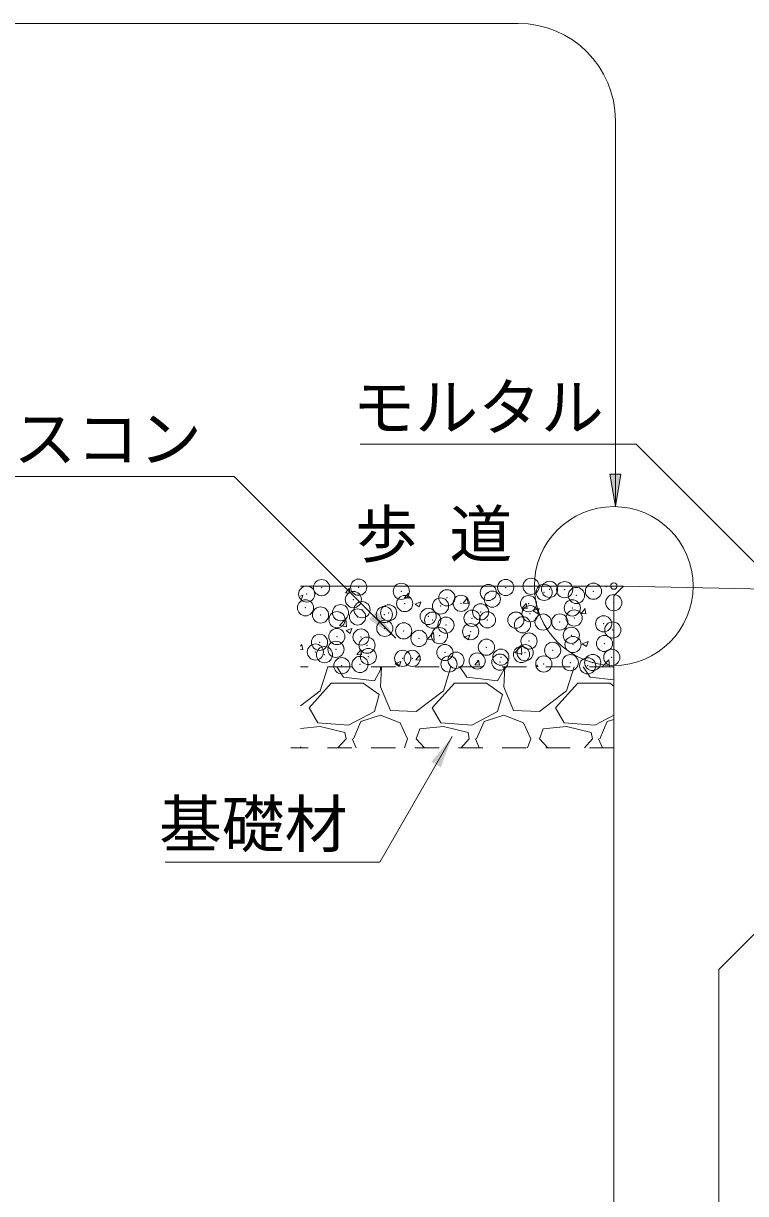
# Model space of a CAD drawing. Units: millimetres at full size; details may follow other scales. Extents: x 80703 to 103503, y 5263 to 15046.
# Drawn here: x 99123 to 99570, y 10895 to 11618 of the extents above; entities that cross this region are included whole.
import ezdxf
from ezdxf.enums import TextEntityAlignment as Align

# ---------------------------------------------------------------- set-up
doc = ezdxf.new("R2010")
doc.units = ezdxf.units.MM
doc.header["$LTSCALE"] = 20
doc.header["$PDMODE"] = 32
doc.header["$PDSIZE"] = 10
doc.linetypes.add('USER1', pattern=[1.35, 0.75, -0.6])
for name, color, linetype, lineweight in [('0_2', 7, 'Continuous', 9), ('寸法線', 7, 'Continuous', 9), ('本体', 7, 'Continuous', 5), ('補助線', 8, 'Continuous', 13), ('ﾊｯﾁﾝｸﾞ', 7, 'Continuous', 5)]:
    doc.layers.add(name, color=color, linetype=linetype, lineweight=lineweight)
doc.styles.add('ＭＳ ゴシック', font='')
doc.styles.get('ＭＳ ゴシック').set_extended_font_data('MS Gothic')

# ---------------------------------------------------------------- blocks, each defined once
blk = doc.blocks.new('filled_arrow')
at = {"color": 0, "linetype": 'Continuous', "lineweight": -2}
blk.add_solid([(7.5, 1.25), (0, 0), (7.5, -1.25)], dxfattribs=at)

msp = doc.modelspace()

# ---------------------------------------------------------------- hatches: boundary and pattern name
at = {"layer": '寸法線'}
msp.add_hatch(color=256, dxfattribs=at).paths.add_polyline_path([(99485.77, 11339.67), (99492.44, 11339.67), (99489.1, 11319.67)])

# ---------------------------------------------------------------- linework, layer by layer
at = {"layer": '0_2', "lineweight": 20}
for p, q in [((99294.42, 11270.6), (99488.12, 11270.6)), ((99488.12, 11270.6), (99494.12, 11270.48)), ((99488.12, 11264.6), (99488.12, 10728.6)), ((99553.12, 11033.6), (99613.12, 11093.6)), ((99553.12, 11033.6), (99553.12, 10864.12))]:
    msp.add_line(p, q, dxfattribs=at)
at = {"layer": '0_2', "linetype": 'USER1'}
for p, q in [((99488.12, 11220.6), (99294.42, 11220.6)), ((99488.12, 11170.6), (99288.42, 11170.6))]:
    msp.add_line(p, q, dxfattribs=at)
at = {"layer": '寸法線'}
for p, q in [((98227.89, 11618.41), (99429.1, 11618.41)), ((99489.1, 11319.67), (99489.1, 11558.41))]:
    msp.add_line(p, q, dxfattribs=at)
for points in [[(99591.63, 11268.65), (99501.93, 11358.35), (99331.32, 11358.35)], [(99353.33, 11238.38), (99253.4, 11338.31), (99004.36, 11338.31)], [(99388.27, 11177.61), (99343.46, 11099.99), (99210.77, 11099.99)]]:
    msp.add_lwpolyline(points, dxfattribs=at)
msp.add_lwpolyline([(99485.77, 11339.67), (99492.44, 11339.67), (99489.1, 11319.67)], close=True, dxfattribs=at)
msp.add_circle((99488.12, 11270.6), 49.09, dxfattribs=at)
msp.add_arc((99429.1, 11558.41), 60, 0, 90, dxfattribs=at)
at = {"layer": '本体', "lineweight": 20}
for p, q in [((99488.12, 11264.6), (99494.12, 11270.48)), ((99494.12, 11270.48), (99582.63, 11268.71))]:
    msp.add_line(p, q, dxfattribs=at)
at = {"layer": '補助線', "lineweight": 20}
msp.add_circle((99488.12, 11270.6), 2, dxfattribs=at)
at = {"layer": 'ﾊｯﾁﾝｸﾞ'}
for p, q in [((99482.74, 11270.6), (99483.55, 11270.05)), ((99483.55, 11270.05), (99483.74, 11270.6)), ((99294.42, 11264.32), (99295.89, 11264.89)), ((99294.86, 11261.8), (99295.89, 11264.87)), ((99322.21, 11266.46), (99324.66, 11269.38)), ((99322.21, 11266.46), (99325.24, 11266.2)), ((99325.17, 11266.18), (99324.58, 11269.37)), ((99358.64, 11263.27), (99361.09, 11266.19)), ((99361.61, 11262.99), (99361.02, 11266.18)), ((99294.42, 11262.09), (99294.86, 11261.8)), ((99358.64, 11263.27), (99361.68, 11263.01)), ((99365.34, 11259.45), (99368.9, 11260.82)), ((99365.34, 11259.44), (99367.86, 11257.73)), ((99367.86, 11257.73), (99368.89, 11260.8)), ((99395.08, 11260.09), (99397.53, 11263.01)), ((99395.08, 11260.09), (99398.12, 11259.82)), ((99398.04, 11259.81), (99397.46, 11262.99)), ((99431.52, 11256.9), (99433.97, 11259.82)), ((99431.52, 11256.9), (99434.55, 11256.63)), ((99434.48, 11256.62), (99433.89, 11259.8)), ((99438.35, 11255.38), (99441.91, 11256.75)), ((99440.87, 11253.67), (99441.9, 11256.74)), ((99467.95, 11253.71), (99470.4, 11256.63)), ((99470.92, 11253.43), (99470.33, 11256.61)), ((99318.44, 11246.15), (99322.4, 11250.27)), ((99322.94, 11245.45), (99322.38, 11250.27)), ((99438.34, 11255.37), (99440.87, 11253.66)), ((99467.95, 11253.71), (99470.99, 11253.44)), ((99318.43, 11246.18), (99322.94, 11245.48)), ((99322.65, 11243.05), (99325.18, 11241.35)), ((99322.66, 11243.07), (99326.22, 11244.43)), ((99325.18, 11241.35), (99326.21, 11244.42)), ((99372.65, 11237.74), (99376.61, 11241.87)), ((99377.16, 11237.04), (99376.59, 11241.86)), ((99372.64, 11237.77), (99377.16, 11237.07)), ((99395.66, 11238.98), (99398.19, 11237.28)), ((99395.67, 11239), (99399.22, 11240.36)), ((99398.18, 11237.28), (99399.21, 11240.35)), ((99468.66, 11234.92), (99471.19, 11233.21)), ((99468.67, 11234.93), (99472.23, 11236.3)), ((99471.19, 11233.21), (99472.22, 11236.28)), ((99294.42, 11233.35), (99295.27, 11234.36)), ((99294.42, 11231.3), (99295.85, 11231.17)), ((99295.78, 11231.16), (99295.19, 11234.34)), ((99329.26, 11228.25), (99331.7, 11231.17)), ((99329.26, 11228.25), (99332.29, 11227.98)), ((99332.22, 11227.97), (99331.63, 11231.15)), ((99365.69, 11225.06), (99368.14, 11227.98)), ((99368.65, 11224.78), (99368.07, 11227.97)), ((99426.86, 11229.36), (99431.38, 11228.66)), ((99426.87, 11229.33), (99430.83, 11233.46)), ((99431.37, 11228.63), (99430.81, 11233.46)), ((99306.56, 11205.91), (99311.26, 11220.6)), ((99316.83, 11220.6), (99321.04, 11214.29)), ((99344.49, 11220.6), (99343.9, 11208.2)), ((99343.9, 11218.86), (99343.9, 11220.6)), ((99352.98, 11222.61), (99356.54, 11223.98)), ((99352.98, 11222.6), (99355.5, 11220.9)), ((99355.5, 11220.9), (99356.53, 11223.97)), ((99365.69, 11225.06), (99368.73, 11224.8)), ((99382.76, 11205.91), (99387.46, 11220.6)), ((99393.03, 11220.6), (99397.24, 11214.29)), ((99402.13, 11221.88), (99404.58, 11224.79)), ((99402.13, 11221.87), (99405.17, 11221.61)), ((99405.09, 11221.59), (99404.5, 11224.78)), ((99420.69, 11220.6), (99420.1, 11208.2)), ((99420.1, 11218.86), (99420.1, 11220.6)), ((99440.17, 11220.6), (99441.02, 11221.61)), ((99441.12, 11220.6), (99440.94, 11221.59)), ((99458.96, 11205.91), (99463.66, 11220.6)), ((99469.23, 11220.6), (99473.44, 11214.29)), ((99481.07, 11220.95), (99483.36, 11220.6)), ((99481.09, 11220.93), (99485.04, 11225.05)), ((99485.54, 11220.6), (99485.03, 11225.05)), ((99321.04, 11214.29), (99340.09, 11212.01)), ((99340.09, 11212.01), (99343.9, 11218.86)), ((99397.24, 11214.29), (99416.29, 11212.01)), ((99416.29, 11212.01), (99420.1, 11218.86)), ((99473.44, 11214.29), (99488.12, 11212.53)), ((99294.42, 11196.53), (99306.56, 11205.91)), ((99299.7, 11195.24), (99313.42, 11210.48)), ((99313.42, 11210.48), (99333.23, 11210.48)), ((99333.23, 11210.48), (99343.14, 11203.62)), ((99343.9, 11208.2), (99349.99, 11193.72)), ((99366, 11192.96), (99382.76, 11205.91)), ((99375.9, 11195.24), (99389.62, 11210.48)), ((99389.62, 11210.48), (99409.43, 11210.48)), ((99409.43, 11210.48), (99419.34, 11203.62)), ((99420.1, 11208.2), (99426.19, 11193.72)), ((99442.2, 11192.96), (99458.96, 11205.91)), ((99452.1, 11195.24), (99465.82, 11210.48)), ((99465.82, 11210.48), (99485.63, 11210.48)), ((99485.63, 11210.48), (99488.12, 11208.76)), ((99343.14, 11203.62), (99340.09, 11192.96)), ((99419.34, 11203.62), (99416.29, 11192.96)), ((99305.04, 11186.1), (99299.7, 11195.24)), ((99340.09, 11192.96), (99324.09, 11184.57)), ((99349.99, 11193.72), (99366, 11192.96)), ((99381.24, 11186.1), (99375.9, 11195.24)), ((99416.29, 11192.96), (99400.29, 11184.57)), ((99426.19, 11193.72), (99442.2, 11192.96)), ((99457.44, 11186.1), (99452.1, 11195.24)), ((99306.56, 11183.81), (99294.42, 11182.53)), ((99324.09, 11184.57), (99305.04, 11186.1)), ((99321.8, 11180), (99306.56, 11183.81)), ((99327.13, 11176.19), (99331.71, 11186.86)), ((99331.71, 11186.86), (99343.9, 11190.67)), ((99343.9, 11190.67), (99356.09, 11186.1)), ((99356.09, 11186.1), (99360.66, 11176.19)), ((99382.76, 11183.81), (99368.28, 11182.29)), ((99400.29, 11184.57), (99381.24, 11186.1)), ((99398, 11180), (99382.76, 11183.81)), ((99403.33, 11176.19), (99407.91, 11186.86)), ((99407.91, 11186.86), (99420.1, 11190.67)), ((99420.1, 11190.67), (99432.29, 11186.1)), ((99432.29, 11186.1), (99436.86, 11176.19)), ((99458.96, 11183.81), (99444.48, 11182.29)), ((99476.49, 11184.57), (99457.44, 11186.1)), ((99474.2, 11180), (99458.96, 11183.81)), ((99488.12, 11190.67), (99476.49, 11184.57)), ((99479.53, 11176.19), (99484.11, 11186.86)), ((99484.11, 11186.86), (99488.12, 11188.11)), ((99322.56, 11176.19), (99321.8, 11180)), ((99366, 11176.19), (99368.28, 11182.29)), ((99398.76, 11176.19), (99398, 11180)), ((99442.2, 11176.19), (99444.48, 11182.29)), ((99474.96, 11176.19), (99474.2, 11180)), ((99294.92, 11170.6), (99294.42, 11171.14)), ((99322.56, 11176.19), (99317.53, 11170.6)), ((99326.37, 11176.19), (99328.77, 11170.6)), ((99358.66, 11170.6), (99360.66, 11176.19)), ((99371.12, 11170.6), (99366, 11176.19)), ((99398.76, 11176.19), (99393.73, 11170.6)), ((99402.57, 11176.19), (99404.97, 11170.6)), ((99434.86, 11170.6), (99436.86, 11176.19)), ((99447.32, 11170.6), (99442.2, 11176.19)), ((99474.96, 11176.19), (99469.93, 11170.6)), ((99478.77, 11176.19), (99481.17, 11170.6))]:
    msp.add_line(p, q, dxfattribs=at)
for p in [(99298.26, 11265.64), (99307.44, 11269.62), (99330.35, 11269.86), (99356.74, 11267.31), (99410.6, 11266.6), (99421.3, 11269.68), (99436.99, 11270.4), (99445.06, 11266.69), (99448.42, 11268.53), (99457.78, 11268.36), (99475.54, 11267.39), (99327.12, 11262.22), (99358.86, 11259.77), (99384.94, 11263.34), (99393.74, 11259.93), (99412.98, 11262.47), (99435.4, 11259.7), (99465.02, 11264.78), (99488.11, 11260.32), (99297.49, 11257.14), (99306.82, 11252.71), (99319.13, 11254.12), (99329.7, 11251.5), (99332.48, 11255.96), (99346.25, 11252.97), (99348.94, 11254.03), (99373.37, 11251.82), (99381.02, 11258.26), (99405.77, 11254.61), (99436.37, 11253.49), (99462.45, 11257.07), (99316.98, 11249.83), (99346.52, 11244.44), (99376.15, 11249.53), (99384.33, 11246.43), (99400.49, 11250.68), (99409.99, 11249.68), (99427.6, 11249.53), (99431.7, 11246.65), (99444.41, 11248.33), (99454.72, 11248.39), (99463.65, 11250.86), (99481.84, 11247.24), (99316.89, 11239.36), (99331.86, 11239.05), (99358.24, 11242.86), (99367.66, 11238.22), (99380.37, 11239.9), (99399.61, 11242.43), (99461.84, 11240.16), (99487.5, 11243.41), (99303.62, 11229.79), (99306.2, 11235.79), (99316.33, 11231.46), (99335.57, 11234), (99383.71, 11229.52), (99409.37, 11232.77), (99433.3, 11229.39), (99435.75, 11236.58), (99450.29, 11230.82), (99462.93, 11234.47), (99482.37, 11235.05), (99309.24, 11228.16), (99336.36, 11227.01), (99357.63, 11225.94), (99363.48, 11225.87), (99386.25, 11222.39), (99390.59, 11224.72), (99403.67, 11224.3), (99417.71, 11223.57), (99418.33, 11226.62), (99431.05, 11228.29), (99444.83, 11222.43), (99461.22, 11223.25), (99475.1, 11223.32), (99486.88, 11226.5), (99319.95, 11221.33), (99331.24, 11222.14), (99471.95, 11221.28)]:
    msp.add_point(p, dxfattribs=at)

# ---------------------------------------------------------------- block references
at = {"layer": '寸法線', "xscale": 2.67, "yscale": 2.67}
for p, rotation in [((99353.33, 11238.38), 135), ((99388.27, 11177.61), 240)]:
    msp.add_blockref('filled_arrow', p, dxfattribs=dict(at, rotation=rotation))

# ---------------------------------------------------------------- texts
at = {"layer": '0_2', "style": 'ＭＳ ゴシック'}
msp.add_text('歩 道', height=28.48, dxfattribs=at).set_placement((99328.26, 11279.95), align=Align.BOTTOM_LEFT)
at = {"layer": '寸法線', "style": 'ＭＳ ゴシック'}
for s, p in [('モルタル', (99481.93, 11395.41)), ('普通アスコン', (99233.4, 11375.99)), ('基礎材', (99323.46, 11137.67))]:
    msp.add_text(s, height=28.48, dxfattribs=at).set_placement(p, align=Align.TOP_RIGHT)

doc.saveas('drawing.dxf')
